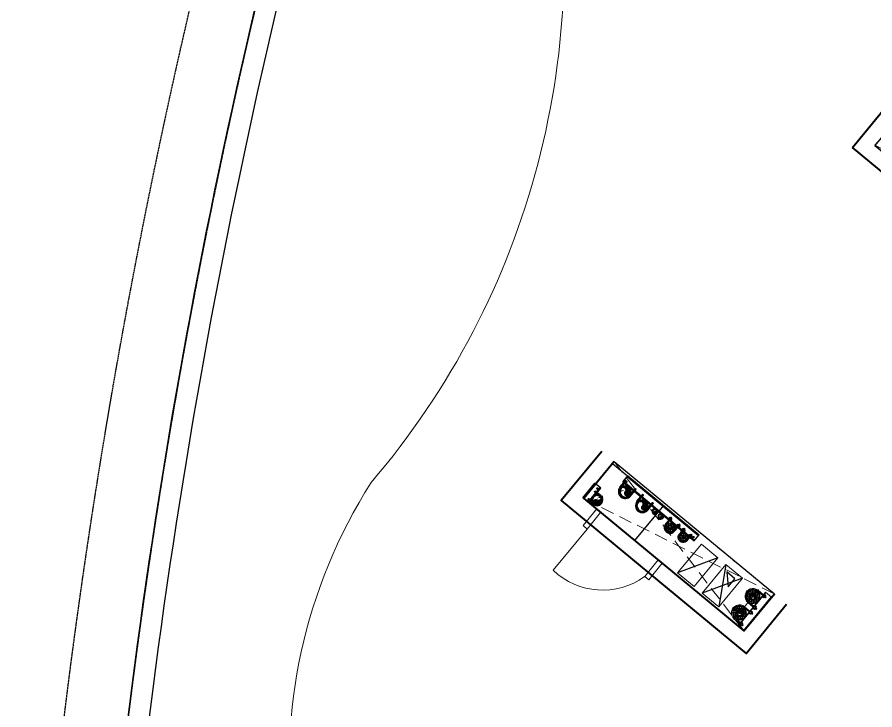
# Model space of a CAD drawing. Header units: millimetres. Extents: x -1307397 to 11565522512, y -626897 to 1138105.
# Drawn here: x 104880 to 112939, y 96143 to 102648 of the extents above; entities that cross this region are included whole.
import ezdxf

# ---------------------------------------------------------------- set-up
doc = ezdxf.new("R2010")
doc.units = ezdxf.units.MM
doc.header["$MEASUREMENT"] = 0
doc.set_wipeout_variables(frame=1)
for name, pattern in [('ACAD_ISO14W100', [24, 12, -3, 0, -3, 0, -3, 0, -3]), ('CENTER', [2, 1.25, -0.25, 0.25, -0.25]), ('COLD_WATER', [10.5, 6.5, -2, 0, -2]), ('HIDDEN', [0.375, 0.25, -0.125]), ('VENT', [3, 2, -1])]:
    doc.linetypes.add(name, pattern=pattern)
for name, color, linetype, lineweight in [('khung layout', 8, 'Continuous', 9), ('KT-lomo nuoc', 3, 'HIDDEN', 5), ('KT-Net cat', 1, 'Continuous', 40), ('KT-Net thay', 7, 'Continuous', 15), ('SPE-MEP-HVAC', 140, 'Continuous', 0), ('SPE-MEP-M-SLAB OPENING', 4, 'Continuous', 0), ('SPE-MEP-M-WALL OPENING', 81, 'Continuous', 0), ('SPE-MEP-Plumbing', 90, 'Continuous', 0)]:
    doc.layers.add(name, color=color, linetype=linetype, lineweight=lineweight)
for name, color, linetype in [('M-CHILLEDWTR-35CHW', 63, 'CHW'), ('M-GENERAL-15', 6, 'Continuous'), ('MEP-00-GENERAL-15', 6, 'Continuous'), ('MEP-H-N-CWATR-50CW', 3, 'COLD_WATER'), ('MEP-H-N-DRAIN-70', 142, 'Continuous'), ('MEP-H-N-FITTING-35', 2, 'Continuous'), ('MEP-H-N-HWATR-50HW', 14, 'HWS'), ('MEP-H-N-HWATR-50HWR', 200, 'ACAD_ISO14W100'), ('MEP-H-N-VENT-35VE', 2, 'VENT'), ('MEP-M-DUCT-15', 6, 'Continuous'), ('MEP-M-DUCT-25', 7, 'Continuous'), ('SPE-MEP-General', 71, 'Continuous'), ('Xref_NT1+NT2_MBDV Cot vach_220729$0$ccu12-Thay', 7, 'Continuous'), ('Xref_NT1+NT2_MBDV Cot vach_220729$0$KT-Tuong', 1, 'Continuous')]:
    doc.layers.add(name, color=color, linetype=linetype)
doc.styles.add('AUDIT_D_220808132811-16', font='txt')
doc.styles.get("Standard").update_dxf_attribs({"font": 'arial.ttf'})
doc.linetypes.add('CHW', pattern='A,10,-3.4,["CHW",AUDIT_D_220808132811-16,S=1.8,R=0,X=-2.8,Y=-0.77],-3.4', length=16.8)
doc.linetypes.add('HWS', pattern='A,8.75,-0.785714,["HWS",Standard,S=3,R=0,X=0,Y=-1.5],-10.214286,8.75', length=28.5)
doc.dimstyles.new('SPE-DIM25', dxfattribs={"dimscale": 25, "dimtxt": 2.5, "dimasz": 2.5, "dimexe": 1.25, "dimexo": 0.625, "dimtad": 1, "dimdec": 0, "dimtxsty": 'Standard', "dimcen": 2.5, "dimadec": 0, "dimazin": 0, "dimtfac": 1, "dimtdec": 0, "dimtmove": 0, "dimatfit": 3, "dimldrblk": 'CLOSEDBLANK', "dimfxl": 1, "dimarcsym": 0})
doc.dimstyles.new('SPE-DIM50', dxfattribs={"dimscale": 50, "dimtxt": 2.5, "dimasz": 2.5, "dimexe": 1.25, "dimexo": 0.625, "dimtad": 1, "dimdec": 0, "dimtxsty": 'Standard', "dimblk": 'CLOSEDBLANK', "dimcen": 2.5, "dimadec": 0, "dimazin": 0, "dimtfac": 1, "dimtdec": 0, "dimtmove": 0, "dimatfit": 3, "dimldrblk": 'CLOSEDBLANK', "dimfxl": 1, "dimarcsym": 0})

# ---------------------------------------------------------------- blocks, each defined once
blk = doc.blocks.new('*U586')
at = {"color": 0}
blk.add_lwpolyline([(0, 0), (350, 0), (350, 200), (0, 200)], close=True, dxfattribs=at)
at = {"layer": 'MEP-M-DUCT-15'}
blk.add_lwpolyline([(50, 150), (150, 50), (50, 50), (50, 150)], dxfattribs=at)
for points in [[(50, 50), (50, 150), (150, 50), (50, 50)], [(150, 50), (300, 150), (50, 150), (150, 50)]]:
    blk.add_solid(points, dxfattribs=at)
at = {"layer": 'MEP-M-DUCT-25'}
for p, q in [((0, 200), (350, 0)), ((0, 0), (350, 200))]:
    blk.add_line(p, q, dxfattribs=at)
blk = doc.blocks.new('*U587')
at = {"color": 0}
blk.add_lwpolyline([(0, 0), (350, 0), (350, 200), (0, 200)], close=True, dxfattribs=at)
at = {"layer": 'MEP-M-DUCT-15'}
for points in [[(50, 50), (50, 150), (150, 50), (50, 50)], [(300, 150), (50, 150), (150, 50), (300, 150)]]:
    blk.add_solid(points, dxfattribs=at)
at = {"layer": 'MEP-M-DUCT-25'}
blk.add_line((0, 0), (350, 200), dxfattribs=at)
blk = doc.blocks.new('*U602')
at = {"color": 0, "linetype": 'Continuous'}
for p, q in [((-6.5, 3.8), (0, 7.5)), ((-6.5, -3.8), (-6.5, 3.8)), ((6.5, 3.8), (0, 7.5)), ((6.5, -3.8), (6.5, 3.8)), ((-6.5, -3.8), (0, -7.5)), ((6.5, -3.8), (0, -7.5))]:
    blk.add_line(p, q, dxfattribs=at)
for radius in [6.5, 3.4]:
    blk.add_circle((0, 0), radius, dxfattribs=at)
blk.add_arc((0, 0), 4, 250, 160, dxfattribs=at)
blk = doc.blocks.new('*U564')
at = {"layer": 'MEP-00-GENERAL-15'}
for p, q in [((-1567.7, 0), (-700, 0)), ((-1567.7, 0), (-1567.7, -72.2)), ((-700, 0), (-700, -72.2)), ((-1567.7, -7.2), (-700, -7.2)), ((-1567.7, -65), (-700, -65)), ((-1567.7, -72.2), (-700, -72.2))]:
    blk.add_line(p, q, dxfattribs=at)
at = {"layer": 'khung layout', "xscale": -1, "rotation": 270}
for p in [(-1542.7, -21.9), (-725, -21.9)]:
    blk.add_blockref('*U602', p, dxfattribs=at)
blk = doc.blocks.new('nut3f')
at = {"linetype": 'Continuous'}
for p, q in [((4, 15), (3, 13)), ((15, 8), (4, 8)), ((4, -15), (3, -13)), ((15, -8), (4, -8))]:
    blk.add_line(p, q, dxfattribs=at)
blk.add_lwpolyline([(0, -16), (3, -16), (3, 16), (0, 16)], close=True)
for points in [[(4, 15, 0.295391), (4, 8, 0.147477), (4, -8, 0.295391), (4, -15)], [(15, -15, 0.295391), (15, -8, 0.147477), (15, 8, 0.295391), (15, 15, 0.295391)]]:
    blk.add_lwpolyline(points, format="xyb", dxfattribs=at)
for points in [[(3, -13), (3, 13)], [(4, 15), (15, 15)], [(15, 15), (16, 13), (16, -13), (15, -15)], [(16, -13), (16, 13)], [(15, -15), (4, -15)]]:
    blk.add_lwpolyline(points, dxfattribs=at)
blk = doc.blocks.new('A$C7E1B1627')
for p, q in [((5.4, 9.9, 0), (5.4, -3.5, 0)), ((15.6, 9.9, 0), (5.4, 9.9, 0)), ((6.4, 9.9, 0), (6.4, -3.5, 0)), ((14.5, 9.9, 0), (14.5, -3.5, 0)), ((15.6, -3.5, 0), (15.6, 9.9, 0)), ((5.4, -3.5, 0), (15.6, -3.5, 0)), ((6.9, -5, 0), (5.4, -3.5, 0)), ((5.4, -3.5, 0), (15.6, -3.5, 0)), ((14, -5, 0), (6.9, -5, 0)), ((15.6, -3.5, 0), (14, -5, 0))]:
    blk.add_line(p, q)
at = {"xscale": 0.6346153849304894, "yscale": 0.6350852196133432, "zscale": 0.6346153849304894, "rotation": 270}
blk.add_blockref('nut3f', (10.5, 20, 0), dxfattribs=at)
blk = doc.blocks.new('M80')
at = {"extrusion": (0, 0, -1)}
for p, q in [((0, 53.4), (-48, 53.4)), ((0, 45.2), (-48, 45.2)), ((0, -45.2), (-48, -45.2)), ((0, -53.4), (-48, -53.4))]:
    blk.add_line(p, q, dxfattribs=at)
for radius in [53.4, 45.2]:
    blk.add_arc((0, 0), radius, 89.99999, 269.99999, dxfattribs=at)
at = {"extrusion": (0, 0, -1), "xscale": -0.8181818181818181, "yscale": 0.8181818181818181, "zscale": 0.8181818181818181, "rotation": 89.99999494931724}
blk.add_blockref('A$C7E1B1627', (64.3, 57.9, 0), dxfattribs=at)
at = {"xscale": -0.8181818181818181, "yscale": 0.8181818181818181, "zscale": -0.8181818181818181, "rotation": 270.0000050506828}
blk.add_blockref('A$C7E1B1627', (-64.3, -57.9, 0), dxfattribs=at)
blk = doc.blocks.new('A$C2E6932DA')
blk.add_wipeout([(55.2, 0), (54.8, -6.9), (53.5, -13.7), (51.4, -20.3), (48.4, -26.6), (44.7, -32.5), (40.3, -37.8), (35.2, -42.6), (29.6, -46.6), (23.5, -50), (17.1, -52.5), (10.4, -54.3), (3.5, -55.1), (-3.5, -55.1), (-10.4, -54.3), (-17.1, -52.5), (-23.5, -50), (-29.6, -46.6), (-35.2, -42.6), (-40.3, -37.8), (-44.7, -32.5), (-48.4, -26.6), (-51.4, -20.3), (-53.5, -13.7), (-54.8, -6.9), (-55.2, 0), (-54.8, 6.9), (-53.5, 13.7), (-51.4, 20.3), (-48.4, 26.6), (-44.7, 32.5), (-40.3, 37.8), (-35.2, 42.6), (-29.6, 46.6), (-23.5, 50), (-17.1, 52.5), (-10.4, 54.3), (-3.5, 55.1), (3.5, 55.1), (10.4, 54.3), (17.1, 52.5), (23.5, 50), (29.6, 46.6), (35.2, 42.6), (40.3, 37.8), (44.7, 32.5), (48.4, 26.6), (51.4, 20.3), (53.5, 13.7), (54.8, 6.9)])
h = blk.add_hatch(color=256)
edge = h.paths.add_edge_path()
edge.add_arc((25.4, 0), 25.4, 0, 180)
edge.add_arc((-25.4, 0), 25.4, -180, 0, ccw=False)
edge.add_arc((0, 0), 50.8, 0, 180, ccw=False)
for radius in [55.2, 50.8]:
    blk.add_circle((0, 0), radius)
for centre, radius, start, end in [((0, 0), 50.8, 0, 180), ((25.4, 0), 25.4, 0, 180), ((-25.4, 0), 25.4, 180, 0)]:
    blk.add_arc(centre, radius, start, end)
blk = doc.blocks.new('Pipe-DN32')
for points in [[(-98, -50, 0.414214), (-80, -68), (-80, -50, -1)], [(-62, -50, 1), (-80, -50)], [(-62, -50), (-80, -50), (-80, -68, 0.414214)]]:
    blk.add_hatch(color=256).paths.add_polyline_path(points)
at = {"layer": 'M-GENERAL-15'}
h = blk.add_hatch(dxfattribs=at)
h.set_pattern_fill('ANSI37', color=256, scale=5, style=0)
h.set_pattern_definition([(45, (520, 1422.5), (-11.22532, 11.22532), []), (135, (520, 1422.5), (-11.22532, -11.22532), [])])
edge = h.paths.add_edge_path()
edge.add_arc((-80, -50), 45, 0, 360)
edge = h.paths.add_edge_path(flags=17)
edge.add_arc((-80, -50), 22.5, 0, 360)
for radius in [22.5, 18]:
    blk.add_circle((-80, -50), radius)
for centre, start, end in [((-89, -50), 180, 0), ((-71, -50), 0, 180)]:
    blk.add_arc(centre, 9, start, end)
at = {"layer": 'M-CHILLEDWTR-35CHW'}
blk.add_circle((-80, -50), 45, dxfattribs=at)
at = {"layer": 'MEP-H-N-FITTING-35'}
for p, q in [((-150, 2.5), (-150, -5)), ((-110, 2.5), (-150, 2.5)), ((-145, 17.5), (-145, 2.5)), ((-115, 17.5), (-145, 17.5)), ((-137.5, 2.5), (-137.5, 12.4)), ((-125, 30), (-135, 30)), ((-135, 17.5), (-135, 30)), ((-125, 25.8), (-135, 25.8)), ((-125, 21.7), (-135, 21.7)), ((-125, 17.5), (-125, 30)), ((-122.5, 2.5), (-122.5, 12.4)), ((-115, 17.5), (-115, 2.5)), ((-110, 2.5), (-110, -5)), ((-50, 2.5), (-50, -5)), ((-10, 2.5), (-50, 2.5)), ((-45, 17.5), (-45, 2.5)), ((-15, 17.5), (-45, 17.5)), ((-37.5, 2.5), (-37.5, 12.4)), ((-25, 30), (-35, 30)), ((-35, 17.5), (-35, 30)), ((-25, 25.8), (-35, 25.8)), ((-25, 21.7), (-35, 21.7)), ((-25, 17.5), (-25, 30)), ((-22.5, 2.5), (-22.5, 12.4)), ((-15, 17.5), (-15, 2.5)), ((-10, 2.5), (-10, -5)), ((-110, -5), (-150, -5)), ((-135, -50), (-135, -4.6)), ((-125, -7.6), (-135, -7.6)), ((-125, -12.1), (-135, -12.1)), ((-125, -16.6), (-135, -16.6)), ((-125, -21.1), (-135, -21.1)), ((-125, -24.6), (-135, -24.6)), ((-125, -50), (-125, -4.6)), ((-10, -5), (-50, -5)), ((-35, -50), (-35, -4.6)), ((-25, -7.6), (-35, -7.6)), ((-25, -12.1), (-35, -12.1)), ((-25, -16.6), (-35, -16.6)), ((-25, -21.1), (-35, -21.1)), ((-25, -24.6), (-35, -24.6)), ((-25, -50), (-25, -4.6))]:
    blk.add_line(p, q, dxfattribs=at)
for centre, radius, start, end in [((-144.1, 10.7), 6.83, 14.37211, 97.43241), ((-130, 9.4), 8.08, 21.80452, 158.19548), ((-115.9, 10.7), 6.83, 82.56759, 165.62789), ((-44.1, 10.7), 6.83, 14.37211, 97.43241), ((-30, 9.4), 8.08, 21.80452, 158.19548), ((-15.9, 10.7), 6.83, 82.56759, 165.62789), ((-80, -50), 55, 180, 0), ((-80, -50), 45, 180, 0)]:
    blk.add_arc(centre, radius, start, end, dxfattribs=at)
blk = doc.blocks.new('*U601')
blk.add_blockref('Pipe-DN32', (172.5, 5))
blk = doc.blocks.new('Pipe-DN20')
for points in [[(-80, -38.5, -0.908893), (-90.5, -38.5, 0.386545), (-80, -48)], [(-69.5, -38.5, 0.908893), (-80, -38.5)], [(-69.5, -38.5), (-80, -38.5), (-80, -48, 0.386545)]]:
    blk.add_hatch(color=256).paths.add_polyline_path(points)
at = {"layer": 'M-GENERAL-15'}
h = blk.add_hatch(dxfattribs=at)
h.set_pattern_fill('ANSI37', color=256, scale=5, style=0)
h.set_pattern_definition([(45, (520, 1435), (-11.22532, 11.22532), []), (135, (520, 1435), (-11.22532, -11.22532), [])])
edge = h.paths.add_edge_path()
edge.add_arc((-80, -37.5), 37.5, 0, 360)
edge = h.paths.add_edge_path(flags=17)
edge.add_arc((-80, -37.5), 12.5, 0, 360)
for radius in [12.5, 10.5]:
    blk.add_circle((-80, -37.5), radius)
for centre, start, end in [((-85.2, -38), 185.46502, 354.53498), ((-74.8, -39), 5.46502, 174.53498)]:
    blk.add_arc(centre, 5.25, start, end)
at = {"layer": 'M-CHILLEDWTR-35CHW'}
blk.add_circle((-80, -37.5), 37.5, dxfattribs=at)
at = {"layer": 'MEP-H-N-FITTING-35'}
for p, q in [((-142.5, 7.5), (-142.5, 0)), ((-102.5, 0), (-142.5, 0)), ((-137.5, 22.5), (-137.5, 7.5)), ((-130, 7.5), (-130, 17.4)), ((-117.5, 35), (-127.5, 35)), ((-127.5, 22.5), (-127.5, 35)), ((-117.5, 30.8), (-127.5, 30.8)), ((-117.5, 26.7), (-127.5, 26.7)), ((-127.5, -38.5), (-127.5, 0)), ((-117.5, 22.5), (-117.5, 35)), ((-117.5, -38.5), (-117.5, 0)), ((-115, 7.5), (-115, 17.4)), ((-107.5, 22.5), (-107.5, 7.5)), ((-102.5, 7.5), (-102.5, 0)), ((-57.5, 7.5), (-57.5, 0)), ((-17.5, 0), (-57.5, 0)), ((-52.5, 22.5), (-52.5, 7.5)), ((-45, 7.5), (-45, 17.4)), ((-32.5, 35), (-42.5, 35)), ((-42.5, 22.5), (-42.5, 35)), ((-32.5, 30.8), (-42.5, 30.8)), ((-32.5, 26.7), (-42.5, 26.7)), ((-42.5, -38.5), (-42.5, 0)), ((-32.5, 22.5), (-32.5, 35)), ((-32.5, -38.5), (-32.5, 0)), ((-30, 7.5), (-30, 17.4)), ((-22.5, 22.5), (-22.5, 7.5)), ((-17.5, 7.5), (-17.5, 0)), ((-117.5, -2.6), (-127.5, -2.6)), ((-117.5, -7.1), (-127.5, -7.1)), ((-117.5, -11.6), (-127.5, -11.6)), ((-117.5, -16.1), (-127.5, -16.1)), ((-117.5, -19.6), (-127.5, -19.6)), ((-32.5, -2.6), (-42.5, -2.6)), ((-32.5, -7.1), (-42.5, -7.1)), ((-32.5, -11.6), (-42.5, -11.6)), ((-32.5, -16.1), (-42.5, -16.1)), ((-32.5, -19.6), (-42.5, -19.6))]:
    blk.add_line(p, q, dxfattribs=at)
at = {"layer": 'MEP-H-N-FITTING-35', "linetype": 'Continuous'}
for p, q in [((-102.5, 7.5), (-142.5, 7.5)), ((-107.5, 22.5), (-137.5, 22.5)), ((-17.5, 7.5), (-57.5, 7.5)), ((-22.5, 22.5), (-52.5, 22.5))]:
    blk.add_line(p, q, dxfattribs=at)
at = {"layer": 'MEP-H-N-FITTING-35'}
for centre, radius, start, end in [((-136.6, 15.8), 6.83, 14.37211, 97.43241), ((-122.5, 14.4), 8.08, 21.80452, 158.19548), ((-108.4, 15.8), 6.83, 82.56759, 165.62789), ((-51.6, 15.8), 6.83, 14.37211, 97.43241), ((-37.5, 14.4), 8.08, 21.80452, 158.19548), ((-23.4, 15.8), 6.83, 82.56759, 165.62789), ((-80, -37.5), 47.5, 178.678, 1.322), ((-80, -37.5), 37.5, 178.51213, 1.48787)]:
    blk.add_arc(centre, radius, start, end, dxfattribs=at)
blk = doc.blocks.new('*U598')
blk.add_blockref('Pipe-DN20', (170, 0))
blk = doc.blocks.new('m110')
at = {"extrusion": (0, 0, -1)}
for p, q in [((0, 65.2), (-59.1, 65.2)), ((0, 55.2), (-59.1, 55.2)), ((0, -55.2), (-59.1, -55.2)), ((0, -65.2), (-59.1, -65.2))]:
    blk.add_line(p, q, dxfattribs=at)
for radius in [65.3, 55.2]:
    blk.add_arc((0, 0), radius, 90.00001, 270.00001, dxfattribs=at)
at = {"zscale": -1, "rotation": 269.9999949493172}
blk.add_blockref('A$C7E1B1627', (-79.1, 70.7, 0), dxfattribs=at)
at = {"extrusion": (0, 0, -1), "rotation": 90.00000505068277}
blk.add_blockref('A$C7E1B1627', (79.1, -70.7, 0), dxfattribs=at)
blk = doc.blocks.new('CHILLED-DN50')
at = {"layer": 'M-CHILLEDWTR-35CHW'}
for points in [[(-100, -96), (-100, -70, -1), (-126, -70, 0.414214)], [(-100, -70), (-74, -70, 1)], [(-100, -96, 0.414214), (-74, -70), (-100, -70)], [(74, -70, 1), (100, -70), (100, -96, -0.414214)], [(100, -70), (126, -70, 1)], [(100, -96, 0.414214), (126, -70), (100, -70)]]:
    blk.add_hatch(color=256, dxfattribs=at).paths.add_polyline_path(points)
at = {"layer": 'M-GENERAL-15'}
h = blk.add_hatch(dxfattribs=at)
h.set_pattern_fill('ANSI37', color=256, scale=5, style=0)
h.set_pattern_definition([(45, (500, 1402.5), (-11.22532, 11.22532), []), (135, (500, 1402.5), (-11.22532, -11.22532), [])])
edge = h.paths.add_edge_path()
edge.add_arc((-100, -70), 65, 0, 360)
edge = h.paths.add_edge_path(flags=17)
edge.add_arc((-100, -70), 30, 0, 360)
h = blk.add_hatch(dxfattribs=at)
h.set_pattern_fill('ANSI37', color=256, scale=5, style=0)
h.set_pattern_definition([(135, (-500, 1402.5), (11.22532, 11.22532), []), (45, (-500, 1402.5), (11.22532, -11.22532), [])])
edge = h.paths.add_edge_path()
edge.add_arc((100, -70), 65, 0, 360)
edge = h.paths.add_edge_path(flags=17)
edge.add_arc((100, -70), 30, 0, 360)
for p, q in [((205, 70), (-205, 70)), ((-205, -5), (-205, 70)), ((205, 65), (-205, 65)), ((205, 0), (-205, 0)), ((-190, 2.9), (-190, 0.4)), ((-150, 2.9), (-190, 2.9)), ((-185, 17.9), (-185, 2.9)), ((-155, 17.9), (-185, 17.9)), ((-177.5, 2.9), (-177.5, 12.8)), ((-165, 30.4), (-175, 30.4)), ((-175, 17.9), (-175, 30.4)), ((-165, 26.1), (-175, 26.1)), ((-165, 22.1), (-175, 22.1)), ((-165, 17.9), (-165, 30.4)), ((-162.5, 2.9), (-162.5, 12.8)), ((-155, 17.9), (-155, 2.9)), ((-150, 2.9), (-150, 0.4)), ((-50, 2.9), (-50, 0.4)), ((-10, 2.9), (-50, 2.9)), ((-45, 17.9), (-45, 2.9)), ((-15, 17.9), (-45, 17.9)), ((-37.5, 2.9), (-37.5, 12.8)), ((-25, 30.4), (-35, 30.4)), ((-35, 17.9), (-35, 30.4)), ((-25, 26.1), (-35, 26.1)), ((-25, 22.1), (-35, 22.1)), ((-25, 17.9), (-25, 30.4)), ((-22.5, 2.9), (-22.5, 12.8)), ((-15, 17.9), (-15, 2.9)), ((-10, 2.9), (-10, 0.4)), ((10, 2.9), (10, 0.4)), ((10, 2.9), (50, 2.9)), ((15, 17.9), (15, 2.9)), ((15, 17.9), (45, 17.9)), ((22.5, 2.9), (22.5, 12.8)), ((25, 30.4), (35, 30.4)), ((25, 17.9), (25, 30.4)), ((25, 26.1), (35, 26.1)), ((25, 22.1), (35, 22.1)), ((35, 17.9), (35, 30.4)), ((37.5, 2.9), (37.5, 12.8)), ((45, 17.9), (45, 2.9)), ((50, 2.9), (50, 0.4)), ((150, 2.9), (150, 0.4)), ((150, 2.9), (190, 2.9)), ((155, 17.9), (155, 2.9)), ((155, 17.9), (185, 17.9)), ((162.5, 2.9), (162.5, 12.8)), ((165, 30.4), (175, 30.4)), ((165, 17.9), (165, 30.4)), ((165, 26.1), (175, 26.1)), ((165, 22.1), (175, 22.1)), ((175, 17.9), (175, 30.4)), ((177.5, 2.9), (177.5, 12.8)), ((185, 17.9), (185, 2.9)), ((190, 2.9), (190, 0.4)), ((205, -5), (205, 70)), ((205, -5), (-205, -5)), ((-175, -70), (-175, -5)), ((-165, -7.2), (-175, -7.2)), ((-165, -11.7), (-175, -11.7)), ((-165, -16.2), (-175, -16.2)), ((-165, -20.7), (-175, -20.7)), ((-165, -24.2), (-175, -24.2)), ((-165, -70), (-165, -5)), ((-35, -70), (-35, -5)), ((-25, -7.2), (-35, -7.2)), ((-25, -11.7), (-35, -11.7)), ((-25, -16.2), (-35, -16.2)), ((-25, -20.7), (-35, -20.7)), ((-25, -24.2), (-35, -24.2)), ((-25, -70), (-25, -5)), ((25, -70), (25, -5)), ((25, -7.2), (35, -7.2)), ((25, -11.7), (35, -11.7)), ((25, -16.2), (35, -16.2)), ((25, -20.7), (35, -20.7)), ((25, -24.2), (35, -24.2)), ((35, -70), (35, -5)), ((165, -70), (165, -5)), ((165, -7.2), (175, -7.2)), ((165, -11.7), (175, -11.7)), ((165, -16.2), (175, -16.2)), ((165, -20.7), (175, -20.7)), ((165, -24.2), (175, -24.2)), ((175, -70), (175, -5))]:
    blk.add_line(p, q)
at = {"color": 8, "linetype": 'CENTER', "ltscale": 10}
for p, q in [((-100, -152), (-100, 3.5)), ((100, -152), (100, 3.5)), ((182.8, -70), (-184.5, -70))]:
    blk.add_line(p, q, dxfattribs=at)
for centre, radius, start, end in [((-184.1, 11.1), 6.83, 14.37211, 97.43241), ((-170, 9.8), 8.08, 21.80452, 158.19548), ((-155.9, 11.1), 6.83, 82.56759, 165.62789), ((-44.1, 11.1), 6.83, 14.37211, 97.43241), ((-30, 9.8), 8.08, 21.80452, 158.19548), ((-15.9, 11.1), 6.83, 82.56759, 165.62789), ((15.9, 11.1), 6.83, 14.37211, 97.43241), ((30, 9.8), 8.08, 21.80452, 158.19548), ((44.1, 11.1), 6.83, 82.56759, 165.62789), ((155.9, 11.1), 6.83, 14.37211, 97.43241), ((170, 9.8), 8.08, 21.80452, 158.19548), ((184.1, 11.1), 6.83, 82.56759, 165.62789), ((-100, -70), 75, 180, 0), ((100, -70), 75, 180, 0)]:
    blk.add_arc(centre, radius, start, end)
at = {"color": 2}
for centre, start, end in [((-113, -70), 180, 0), ((-87, -70), 0, 180), ((87, -70), 180, 0), ((113, -70), 0, 180)]:
    blk.add_arc(centre, 13, start, end, dxfattribs=at)
at = {"layer": 'M-CHILLEDWTR-35CHW'}
for centre, radius in [((-100, -70), 65), ((-100, -70), 30), ((-100, -70), 26), ((100, -70), 65), ((100, -70), 30), ((100, -70), 26)]:
    blk.add_circle(centre, radius, dxfattribs=at)
blk = doc.blocks.new('*U597')
blk.add_blockref('CHILLED-DN50', (205, 5))
blk = doc.blocks.new('*U565')
at = {"layer": 'MEP-00-GENERAL-15'}
for p, q in [((-1638.8, 0), (-1459.5, 0)), ((-1638.8, 0), (-1638.8, -72.2)), ((-1459.5, 0), (-1459.5, -72.2)), ((-1638.8, -7.2), (-1459.5, -7.2)), ((-1638.8, -65), (-1459.5, -65)), ((-1638.8, -72.2), (-1459.5, -72.2))]:
    blk.add_line(p, q, dxfattribs=at)
at = {"layer": 'khung layout', "xscale": -1, "rotation": 270}
for p in [(-1613.8, -21.9), (-1484.5, -21.9)]:
    blk.add_blockref('*U602', p, dxfattribs=at)
blk = doc.blocks.new('*D579')
at = {"layer": 'Defpoints', "color": 0, "transparency": 16777216}
for p in [(-45885.5, 1549767.7, 0), (-45731.4, 1549538.5, 0), (-45717.6, 1549547.7)]:
    blk.add_point(p, dxfattribs=at)
at = {"layer": 'SPE-MEP-HVAC', "color": 0, "lineweight": -2, "transparency": 16777216}
for p, q in [((-45872.6, 1549776.4), (-45845.8, 1549794.4)), ((-45836.9, 1549725.1), (-45752.5, 1549599.6)), ((-45718.5, 1549547.2), (-45691.7, 1549565.2))]:
    blk.add_line(p, q, dxfattribs=at)
at = {"layer": 'SPE-MEP-HVAC', "color": 0, "transparency": 16777216}
for points in [[(-45828.2, 1549730.9), (-45845.5, 1549719.2), (-45871.8, 1549776.9)], [(-45743.9, 1549605.4), (-45761.2, 1549593.8), (-45717.6, 1549547.7)]]:
    blk.add_solid(points, dxfattribs=at)
at = {"layer": 'SPE-MEP-HVAC', "color": 0, "transparency": 16777216, "insert": (-45755.3, 1549688.9), "char_height": 62.5, "attachment_point": 5, "rotation": 303.91666}
blk.add_mtext('276', dxfattribs=at)
blk = doc.blocks.new('_ClosedBlank')
at = {"linetype": 'ByBlock', "lineweight": -2}
for p, q in [((-1, 0.167), (0, 0)), ((-1, 0.167), (-1, -0.167)), ((0, 0), (-1, -0.167))]:
    blk.add_line(p, q, dxfattribs=at)
blk = doc.blocks.new('*D578')
at = {"layer": 'Defpoints', "color": 0, "transparency": 16777216}
for p in [(-46532.3, 1549368.3, 0), (-45832.3, 1549369.8), (-45832.3, 1549255, 0)]:
    blk.add_point(p, dxfattribs=at)
at = {"layer": 'SPE-MEP-Plumbing', "color": 0, "lineweight": -2, "transparency": 16777216}
for p, q in [((-46532.3, 1549399.6), (-46532.3, 1549432.3)), ((-45832.3, 1549286.2), (-45832.3, 1549432.3)), ((-46407.3, 1549369.8), (-45957.3, 1549369.8))]:
    blk.add_line(p, q, dxfattribs=at)
at = {"layer": 'SPE-MEP-Plumbing', "color": 0, "lineweight": -2, "transparency": 16777216, "xscale": 125, "yscale": 125, "zscale": 125, "rotation": 180}
blk.add_blockref('_ClosedBlank', (-46532.3, 1549369.8), dxfattribs=at)
at = {"layer": 'SPE-MEP-Plumbing', "color": 0, "lineweight": -2, "transparency": 16777216, "xscale": 125, "yscale": 125, "zscale": 125}
blk.add_blockref('_ClosedBlank', (-45832.3, 1549369.8), dxfattribs=at)
at = {"layer": 'SPE-MEP-Plumbing', "color": 0, "transparency": 16777216, "insert": (-46182.3, 1549464.8), "char_height": 125, "attachment_point": 5}
blk.add_mtext('700', dxfattribs=at)
blk = doc.blocks.new('*U629')
at = {"layer": 'KT-lomo nuoc', "ltscale": 500}
for p, q in [((1242.9, 1505.1), (346.6, -286.3)), ((1589.5, 1218.8), (0, 0))]:
    blk.add_line(p, q, dxfattribs=at)
blk.add_lwpolyline([(1242.9, 1505.1), (1589.5, 1218.8), (346.6, -286.3), (0, 0)], close=True, dxfattribs=at)
blk = doc.blocks.new('hotel typical riser-1 room')
at = {"layer": 'SPE-MEP-Plumbing'}
blk.add_line((-45832.3, 1549268.5, 0), (-45832.3, 1548766.5, 0), dxfattribs=at)
at = {"layer": 'SPE-MEP-Plumbing', "elevation": 0}
blk.add_lwpolyline([(-46532.3, 1549469.8), (-46582.3, 1549469.8), (-46582.3, 1549269.8), (-46532.3, 1549269.8)], close=True, dxfattribs=at)
at = {"layer": 'SPE-MEP-Plumbing'}
blk.add_arc((-45882.1, 1549436.2, 0), 671.5, 194.45621, 274.24678, dxfattribs=at)
at = {"extrusion": (6.72058e-32, 1.41421e-16, -1), "xscale": -1, "rotation": 180}
blk.add_blockref('*U564', (47377.4, 1549823.8, 0), dxfattribs=at)
at = {"layer": 'MEP-H-N-FITTING-35', "extrusion": (-6.62337e-09, 2.47174e-08, 1), "xscale": 0.464555052790362, "yscale": 0.464555052790362, "zscale": 0.464555052790362, "rotation": 270.0014976114773}
blk.add_blockref('M80', (-46290.4, 1549798.8, 0.1), dxfattribs=at)
at = {"layer": 'MEP-H-N-FITTING-35', "rotation": 269.9999562477321}
for p in [(-46093, 1549767.7, 0), (-46093, 1549767.7, 0), (-45885, 1549767.7, 0), (-45885, 1549767.7, 0)]:
    blk.add_blockref('m110', p, dxfattribs=at)
at = {"layer": 'MEP-H-N-HWATR-50HW', "xscale": -1}
blk.add_blockref('*U601', (-46332.6, 1549820.5, 0), dxfattribs=at)
at = {"layer": 'MEP-H-N-HWATR-50HWR'}
blk.add_blockref('*U598', (-46669, 1549819.8, 0), dxfattribs=at)
at = {"layer": 'MEP-H-N-VENT-35VE', "linetype": 'Continuous', "extrusion": (7.07107e-17, -7.07107e-17, -1), "xscale": -0.81893382352941, "yscale": 0.81893382352941, "zscale": -0.81893382352941, "rotation": 269.9999562477319}
blk.add_blockref('A$C2E6932DA', (45731.4, 1549538.5, 0), dxfattribs=at)
at = {"layer": 'SPE-MEP-M-SLAB OPENING', "rotation": 90}
blk.add_blockref('*U597', (-47502.3, 1549466.9, 0), dxfattribs=at)
at = {"layer": 'SPE-MEP-M-WALL OPENING', "color": 4, "rotation": 270}
blk.add_blockref('*U586', (-47250.5, 1549841.9, 0), dxfattribs=at)
at = {"layer": 'SPE-MEP-M-WALL OPENING', "color": 1, "rotation": 270}
blk.add_blockref('*U587', (-46950.5, 1549841.9, 0), dxfattribs=at)
at = {"layer": 'SPE-MEP-Plumbing'}
dim = blk.add_linear_dim(base=(-45832.3, 1549369.8, 0), p1=(-46532.3, 1549368.3, 0), p2=(-45832.3, 1549255, 0), dimstyle='SPE-DIM50', dxfattribs=at)
dim.commit()
dim.dimension.update_dxf_attribs({"geometry": '*D578', "text_midpoint": (-46182.3, 1549464.8, 0)})
at = {"layer": 'SPE-MEP-Plumbing', "elevation": 0}
blk.add_lwpolyline([(-45782.3, 1549468.5), (-45832.3, 1549468.5), (-45832.3, 1549268.5), (-45782.3, 1549268.5)], close=True, dxfattribs=at)
at = {"extrusion": (1.41421e-16, -9.86076e-32, -1), "xscale": -1, "rotation": 270}
blk.add_blockref('*U565', (45686.3, 1551107.3, 0), dxfattribs=at)
at = {"layer": 'MEP-H-N-CWATR-50CW', "extrusion": (6.62337e-09, -2.47174e-08, -1), "xscale": 0.3799653488124045, "yscale": 0.3799653488124045, "zscale": -0.3799653488123942, "rotation": 179.9985023885215}
blk.add_blockref('A$C2E6932DA', (46290.5, 1549798.8, -0.1), dxfattribs=at)
at = {"layer": 'MEP-H-N-DRAIN-70', "ltscale": 0.1, "extrusion": (7.07107e-17, 7.07107e-17, -1), "xscale": -0.9950657894736827, "yscale": 0.9950657894736827, "zscale": -0.9950657894736827, "rotation": 359.9999562471642}
for p in [(46093.5, 1549767.7, 0), (45885.5, 1549767.7, 0)]:
    blk.add_blockref('A$C2E6932DA', p, dxfattribs=at)
at = {"layer": 'MEP-H-N-FITTING-35', "xscale": 1.001248789687264, "yscale": 1.001248789687264, "zscale": 1.001248789687264, "rotation": 180.0000437522678}
blk.add_blockref('M80', (-45731.4, 1549538.5, 0), dxfattribs=at)
at = {"layer": 'SPE-MEP-General', "elevation": 0}
blk.add_lwpolyline([(-47577.3, 1549468.5), (-45625.3, 1549468.5), (-45625.3, 1549918.8), (-47577.3, 1549918.8)], close=True, dxfattribs=at)
at = {"layer": 'MEP-H-N-FITTING-35', "extrusion": (-6.62337e-09, 2.47174e-08, 1), "xscale": 0.4645550527903619, "yscale": 0.4645550527903619, "zscale": 0.4645550527903619, "rotation": 270.0014976114774}
blk.add_blockref('M80', (-46217.7, 1549798.8, 0.1), dxfattribs=at)
at = {"layer": 'SPE-MEP-HVAC'}
dim = blk.add_aligned_dim(p1=(-45885.5, 1549767.7, 0), p2=(-45731.4, 1549538.5, 0), distance=16.6, dimstyle='SPE-DIM25', dxfattribs=at)
dim.commit()
dim.dimension.update_dxf_attribs({"geometry": '*D579', "text_midpoint": (-45755.3, 1549688.9, 0)})
at = {"layer": 'MEP-H-N-CWATR-50CW', "extrusion": (6.62337e-09, -2.47174e-08, -1), "xscale": 0.3799653488124045, "yscale": 0.3799653488124045, "zscale": -0.3799653488123942, "rotation": 179.9985023885215}
blk.add_blockref('A$C2E6932DA', (46217.8, 1549798.8, -0.1), dxfattribs=at)
blk = doc.blocks.new('A$C38114C1F')
at = {"layer": 'SPE-MEP-HVAC', "color": 1, "xscale": -1, "rotation": 270}
blk.add_blockref('hotel typical riser-1 room', (-1571346, 70610.7, 0), dxfattribs=at)
at = {"layer": 'SPE-MEP-HVAC', "color": 1, "rotation": 90}
blk.add_blockref('hotel typical riser-1 room', (1532341.3, 70610.7, 0), dxfattribs=at)
at = {"elevation": 0}
blk.add_lwpolyline([(-21877.5, 24985.4), (-21450, 24985.4), (-21450, 24367.2), (-21877.5, 24367.2)], close=True, dxfattribs=at)

msp = doc.modelspace()

# ---------------------------------------------------------------- linework, layer by layer
at = {"layer": 'KT-Net thay', "extrusion": (9.25827e-09, -2.86766e-08, 1), "elevation": 0}
msp.add_lwpolyline([(124842.8, 97514.7, -0.329431), (119751.7, 93113.5, 0.125642), (115277.7, 91682.1, -0.831584), (108206.9, 98279.1, 0.229264), (109878.5, 104642.3, -0.230153), (111132.3, 108837.4)], format="xyb", dxfattribs=at)
at = {"layer": 'Xref_NT1+NT2_MBDV Cot vach_220729$0$ccu12-Thay', "linetype": 'HIDDEN', "ltscale": 25, "elevation": 0}
for points in [[(162996.7, 126324.4, 0.333078), (161252.8, 133849.2), (146983.5, 145633.4, 0.277833), (141179.7, 146895.9, 0.0638), (138762.1, 145599.3, 0.053904), (136894.3, 143951), (134430.8, 140981.5), (108982.7, 110175.2, 0.072502), (108048.9, 108230.6, 0.050292), (105291.8, 95848.4, 0.0223), (104880.2, 90369.8, 0.496402), (111391.6, 86124.1), (120034.5, 89408.7, 0.081264), (123947.8, 91853.6), (130528.7, 99822.5), (132693.7, 102444.1), (144663.1, 116943, -0.414214), (145224.7, 116996.5), (153400.5, 110244.6, 0.414702), (157065.1, 110597.2), (161772.3, 116297.1)], [(162447.7, 126566.5, 0.332943), (160868.5, 133388.5), (146585.8, 145183.7, 0.278265), (141383.2, 146331.4, 0.063554), (139109.5, 145110.1, 0.053613), (137346.9, 143556.8), (134893, 140598.9), (109464.4, 109816.3, 0.071628), (108620.2, 108046.9, 0.050313), (105887.6, 95777.4, 0.022171), (105480.9, 90383, 0.493834), (111184.1, 86687.1), (119812, 89966, 0.08021), (123516.1, 92273.2), (130066.1, 100204.5), (132231.1, 102826.1), (144200.4, 117325, -0.414214), (145606.7, 117459.1), (153782.5, 110707.2, 0.41477), (156602.1, 110978.9), (161309.6, 116679.2)]]:
    msp.add_lwpolyline(points, format="xyb", dxfattribs=at)
at = {"layer": 'Xref_NT1+NT2_MBDV Cot vach_220729$0$KT-Tuong', "elevation": 0}
for points in [[(162616.1, 126954.5, 0.317505), (160864.6, 133391.7), (146140.8, 145561.3, 0.275766), (140912, 146142, 0.102697), (137343, 143560, 0.002959), (135492.5, 141332.7), (134889.1, 140602.1), (109460.5, 109819.4, 0.071628), (108616.3, 108050.1, 0.050313), (105883.8, 95780.6, 0.022171), (105477, 90386.2, 0.493834), (111180.2, 86690.2), (119808.1, 89969.2, 0.08021), (123512.2, 92276.3), (130062.3, 100207.7), (132227.3, 102829.3), (144196.5, 117328.1, -0.414214), (145602.9, 117462.3), (153778.7, 110710.4, 0.41477), (156598.2, 110982), (161305.8, 116682.3)], [(109984.9, 110140.2), (109621.3, 109700, 0.071311), (108806.7, 107988.9, 0.05032), (106082.4, 95756.9, 0.022125), (105677.3, 90391.1, 0.492853), (111111.1, 86877.9), (119733.9, 90154.9, 0.079842), (123368.5, 92416.4), (129908, 100335.1), (132073, 102956.7), (137229.7, 109203.2)]]:
    msp.add_lwpolyline(points, format="xyb", dxfattribs=at)

# ---------------------------------------------------------------- next in the draw order: block references
at = {"layer": 'SPE-MEP-General', "rotation": 50.48460169433423}
msp.add_blockref('A$C38114C1F', (143398.5, 99106.3, 0), dxfattribs=at)

# ---------------------------------------------------------------- next in the draw order: linework, layer by layer
at = {"layer": 'KT-Net cat', "elevation": 0}
msp.add_lwpolyline([(112729.1, 101425.5), (113206.3, 102003.5), (114942.7, 100569.5), (114465.4, 99991.5)], close=True, dxfattribs=at)
for points in [[(110374.1, 98569.5), (109992.2, 98107.3), (111728.5, 96673.3), (112110.3, 97135.6)], [(110489.7, 98473.9), (110203.4, 98127.4), (111708.4, 96884.5), (111994.7, 97231.1)]]:
    msp.add_lwpolyline(points, dxfattribs=at)

# ---------------------------------------------------------------- next in the draw order: block references
at = {"layer": 'KT-lomo nuoc', "linetype": 'HIDDEN', "extrusion": (2.76442e-13, 3.34742e-13, -1), "zscale": -1, "rotation": 349.1023465244098}
for p in [(-114731.5, 100549.3, 0), (-111994.7, 97231.1, 0)]:
    msp.add_blockref('*U629', p, dxfattribs=at)

doc.saveas('drawing.dxf')
